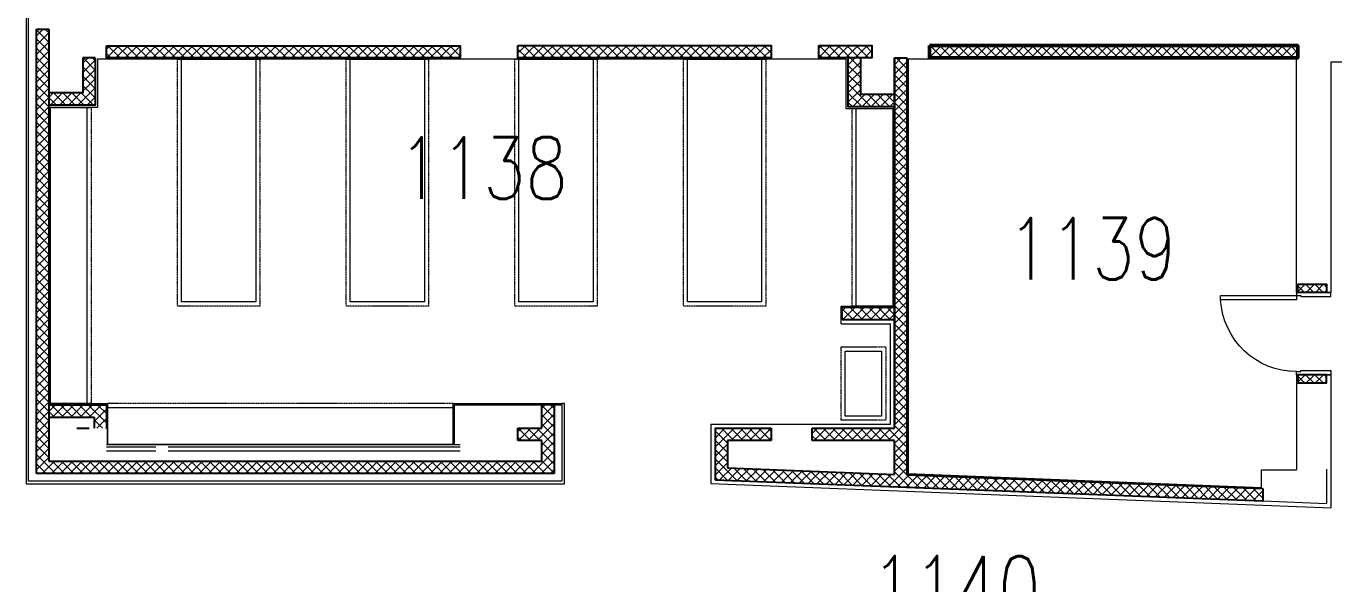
# Model space of a CAD drawing. Header units: inches. Extents: x 13084 to 220150, y 6494 to 167180.
# Drawn here: x 122490 to 138378, y 91988 to 98767 of the extents above; entities that cross this region are included whole.
import ezdxf
from ezdxf.enums import TextEntityAlignment as Align

# ---------------------------------------------------------------- set-up
doc = ezdxf.new("R2010")
doc.units = ezdxf.units.IN
doc.header["$MEASUREMENT"] = 0
doc.linetypes.add('Ground Floor$0$HIDDEN', pattern=[0.375, 0.25, -0.125])
for name, color, linetype, lineweight in [('Ground Floor$0$A-G250-M-Walls-Blockwork', 7, 'Continuous', 25), ('Ground Floor$0$A-G252-H-Internal-Walls', 251, 'Continuous', 9), ('Ground Floor$0$A-G312-M-Wall-Cladding-Panel', 7, 'Continuous', 9), ('Ground Floor$0$A-G312-M-Wall-Finish-Plaster', 7, 'Continuous', 15), ('Ground Floor$0$A-G322-M-Door', 251, 'Continuous', 15), ('Ground Floor$0$A-G4-M-Furniture-and-Fittings', 251, 'Continuous', 9), ('Ground Floor$0$Z-Z001-S-Room-Name-Identification-250', 7, 'Continuous', 15)]:
    doc.layers.add(name, color=color, linetype=linetype, lineweight=lineweight)
doc.styles.add('Ground Floor$0$Tag-RomanS', font='romans.shx', dxfattribs={"width": 0.8})
pattern_1 = [(45, (31615.24, 164129.57), (-56.1266, 56.1266), []), (135, (31615.24, 164129.57), (-56.1266, -56.1266), [])]

# ---------------------------------------------------------------- blocks, each defined once
blk = doc.blocks.new('Ground Floor$0$tag-roomname')
at = {"lineweight": 18, "ltscale": 0.01, "style": 'Ground Floor$0$Tag-RomanS', "width": 0.8}
blk.add_attdef('ROOM_NO_2', text='', height=3, dxfattribs=at).set_placement((0, 1.612), align=Align.MIDDLE_CENTER)
at = {"linetype": 'ByBlock', "lineweight": 13, "ltscale": 0.01, "style": 'Ground Floor$0$Tag-RomanS', "width": 0.8, "flags": 1}
for tag, p in [('ROOM_NAME_1', (0, -2.288)), ('AREA', (0, -5.744))]:
    blk.add_attdef(tag, text='', height=2.8, dxfattribs=at).set_placement(p, align=Align.MIDDLE_CENTER)
blk = doc.blocks.new('Ground Floor$0$d1000-415')
at = {"layer": 'Ground Floor$0$A-G322-M-Door'}
blk.add_lwpolyline([(88, 1339), (38, 1339), (38, 415), (88, 415)], close=True, dxfattribs=at)
for points in [[(38, 415), (38, 365), (50, 365), (50, 0), (0, 0), (0, 415), (38, 415)], [(962, 415), (962, 365), (950, 365), (950, 0), (1000, 0), (1000, 415), (962, 415)]]:
    blk.add_lwpolyline(points, dxfattribs=at)
blk.add_arc((36, 414), 926, 0.0485, 86.7657, dxfattribs=at)

msp = doc.modelspace()

# ---------------------------------------------------------------- hatches: boundary and pattern name
at = {"layer": 'Ground Floor$0$A-G252-H-Internal-Walls', "ltscale": 0.02}
h = msp.add_hatch(dxfattribs=at)
h.set_pattern_fill('ANSI37', color=256, scale=25, style=0)
h.set_pattern_definition(pattern_1)
h.paths.add_polyline_path([(128755, 94165), (128905, 94165), (128905, 93330), (122615, 93330), (122615, 98730), (122765, 98730), (122765, 93480), (128755, 93480), (128755, 93730), (128465, 93730), (128465, 93880), (128755, 93880)])
h = msp.add_hatch(dxfattribs=at)
h.set_pattern_fill('ANSI37', color=256, scale=25, style=0)
h.set_pattern_definition(pattern_1)
h.paths.add_polyline_path([(123465, 98529), (127765, 98529), (127765, 98380), (123465, 98380)])
h = msp.add_hatch(dxfattribs=at)
h.set_pattern_fill('ANSI37', color=256, scale=25, style=0)
h.set_pattern_definition(pattern_1)
h.paths.add_polyline_path([(128465, 98530), (131540, 98530), (131540, 98380), (128465, 98380)])
h = msp.add_hatch(dxfattribs=at)
h.set_pattern_fill('ANSI37', color=256, scale=25, style=0)
h.set_pattern_definition(pattern_1)
h.paths.add_polyline_path([(132120, 98530), (132765, 98530), (132765, 98380), (132120, 98380)])
h = msp.add_hatch(dxfattribs=at)
h.set_pattern_fill('ANSI37', color=256, scale=25, style=0)
h.set_pattern_definition(pattern_1)
h.paths.add_polyline_path([(133465, 98530), (137940, 98530), (137940, 98380), (133465, 98380)])
at = {"layer": 'Ground Floor$0$A-G252-H-Internal-Walls'}
h = msp.add_hatch(dxfattribs=at)
h.set_pattern_fill('ANSI37', color=256, scale=25, style=0)
h.set_pattern_definition(pattern_1)
h.paths.add_polyline_path([(123180, 97955), (122765, 97955), (122765, 97805), (123330, 97805), (123330, 98380), (123180, 98380)])
h = msp.add_hatch(dxfattribs=at)
h.set_pattern_fill('ANSI37', color=256, scale=25, style=0)
h.set_pattern_definition(pattern_1)
h.paths.add_polyline_path([(133190, 98380), (133040, 98380), (133040, 93880), (132040, 93880), (132040, 93730), (133040, 93730), (133040, 93319), (131010, 93398), (131010, 93730), (131540, 93730), (131540, 93880), (130860, 93880), (130860, 93254), (137515, 92996), (137515, 93146), (133190, 93314)])
h = msp.add_hatch(dxfattribs=at)
h.set_pattern_fill('ANSI37', color=256, scale=25, style=0)
h.set_pattern_definition(pattern_1)
h.paths.add_polyline_path([(132625, 98380), (132475, 98380), (132475, 97790), (133040, 97790), (133040, 97940), (132625, 97940)])
h = msp.add_hatch(dxfattribs=at)
h.set_pattern_fill('ANSI37', color=256, scale=25, style=0)
h.set_pattern_definition([(45, (31615.24, 165229.57), (-56.1266, 56.1266), []), (135, (31615.24, 165229.57), (-56.1266, -56.1266), [])])
h.paths.add_polyline_path([(138290, 95530), (138290, 95630), (137940, 95630), (137940, 95530)])
h = msp.add_hatch(dxfattribs=at)
h.set_pattern_fill('ANSI37', color=256, scale=25, style=0)
h.set_pattern_definition(pattern_1)
h.paths.add_polyline_path([(133040, 95200), (133040, 95350), (132405, 95350), (132405, 95200)])
h = msp.add_hatch(dxfattribs=at)
h.set_pattern_fill('ANSI37', color=256, scale=25, style=0)
h.set_pattern_definition(pattern_1)
h.paths.add_polyline_path([(138290, 94430), (138290, 94530), (137940, 94530), (137940, 94430)])
at = {"layer": 'Ground Floor$0$A-G252-H-Internal-Walls', "ltscale": 0.02}
h = msp.add_hatch(dxfattribs=at)
h.set_pattern_fill('ANSI37', color=256, scale=25, style=0)
h.set_pattern_definition(pattern_1)
h.paths.add_polyline_path([(122765, 94015), (122765, 94165), (123465, 94165), (123465, 93880), (123315, 93880), (123315, 94015)])

# ---------------------------------------------------------------- linework, layer by layer
at = {"layer": 'Ground Floor$0$A-G250-M-Walls-Blockwork'}
for p, q in [((122615, 93330), (122615, 98730)), ((122615, 98730), (122765, 98730)), ((122765, 98730), (122765, 93480)), ((123330, 98380), (123180, 98380)), ((133040, 93880), (133040, 98380)), ((133040, 98380), (133190, 98380)), ((133190, 98380), (133190, 93314)), ((132405, 95350, 0), (133040, 95350, 0)), ((132405, 95200), (132405, 95350, 0)), ((132405, 95200), (133040, 95200, 0)), ((122765, 94165, 0), (123465, 94165, 0)), ((123465, 94165, 0), (123465, 93880)), ((128755, 93880, 0), (128755, 94165, 0)), ((128905, 94165, 0), (128755, 94165, 0)), ((128905, 94165, 0), (128905, 93330)), ((122765, 94015, 0), (123315, 94015, 0)), ((123315, 94015, 0), (123315, 93880)), ((123105, 93880, 0), (123255, 93880, 0)), ((128465, 93730), (128465, 93880)), ((128465, 93880), (128755, 93880)), ((130860, 93880, 0), (131540, 93880, 0)), ((130860, 93880, 0), (130860, 93254, 0)), ((131540, 93880, 0), (131540, 93730, 0)), ((132040, 93730), (132040, 93880)), ((132040, 93880, 0), (133040, 93880)), ((128755, 93730), (128465, 93730)), ((128755, 93480), (128755, 93730)), ((131540, 93730, 0), (131010, 93730, 0)), ((131010, 93730, 0), (131010, 93398, 0)), ((133040, 93730), (132040, 93730)), ((133040, 93319), (133040, 93730)), ((122765, 93480), (128755, 93480)), ((128905, 93330), (122615, 93330)), ((131010, 93398, 0), (133040, 93319, 0)), ((133190, 93314, 0), (137515, 93146)), ((130860, 93254, 0), (137515, 92996)), ((137515, 93146), (137515, 92996))]:
    msp.add_line(p, q, dxfattribs=at)
for points in [[(123465, 98529), (127765, 98529), (127765, 98380), (123465, 98380)], [(128465, 98530), (131540, 98530), (131540, 98380), (128465, 98380)], [(132120, 98530), (132765, 98530), (132765, 98380), (132120, 98380)], [(137940, 95630), (138290, 95630), (138290, 95530), (137940, 95530)], [(138290, 94530), (137940, 94530), (137940, 94430), (138290, 94430)]]:
    msp.add_lwpolyline(points, close=True, dxfattribs=at)
at = {"layer": 'Ground Floor$0$A-G250-M-Walls-Blockwork', "lineweight": 50, "ltscale": 0.02}
msp.add_lwpolyline([(133465, 98530), (137940, 98530), (137940, 98380), (133465, 98380)], close=True, dxfattribs=at)
at = {"layer": 'Ground Floor$0$A-G250-M-Walls-Blockwork', "elevation": 0}
for points in [[(123330, 98380), (123330, 97805), (122765, 97805)], [(123180, 98380), (123180, 97955), (122765, 97955)], [(132475, 98380), (132475, 97790), (133040, 97790)], [(132625, 98380), (132625, 97940), (133040, 97940)]]:
    msp.add_lwpolyline(points, dxfattribs=at)
at = {"layer": 'Ground Floor$0$A-G250-M-Walls-Blockwork'}
msp.add_lwpolyline([(133040, 98380), (133040, 93930)], dxfattribs=at)
at = {"layer": 'Ground Floor$0$A-G312-M-Wall-Cladding-Panel', "elevation": 0}
msp.add_lwpolyline([(138206, 99050), (138206, 99080), (122490, 99080), (122490, 93205), (129030, 93205), (129030, 94180), (129000, 94180), (129000, 93235), (122520, 93235), (122520, 99050), (138206, 99050)], dxfattribs=at)
at = {"layer": 'Ground Floor$0$A-G312-M-Wall-Finish-Plaster'}
for p, q in [((126304, 98365, 0), (125404, 98365)), ((128353, 98365, 0), (127453, 98365, 0)), ((133205, 98365), (133205, 93328)), ((138340, 98330), (138340, 95530)), ((139925, 98330), (138340, 98330)), ((122780, 97780), (122780, 94180)), ((133025, 95365), (133025, 97765, 0)), ((137940, 95530), (137925, 95530)), ((138290, 95530), (138340, 95530)), ((132390, 95365, 0), (133025, 95365, 0)), ((132390, 95150), (132390, 95365, 0)), ((132390, 95150), (132990, 95150, 0)), ((132990, 93927), (132990, 95150)), ((137925, 94530, 0), (137925, 93375, 0)), ((137940, 94530), (137925, 94530)), ((138290, 94530), (138340, 94530)), ((138340, 94530), (138340, 92914)), ((122780, 94180, 0), (123480, 94180, 0)), ((123480, 94180, 0), (123480, 93680)), ((127680, 94180, 0), (129000, 94180, 0)), ((127680, 93680), (127680, 94180, 0)), ((127695, 93680), (127695, 94165, 0)), ((127695, 94165, 0), (129000, 94165, 0)), ((129000, 94180, 0), (129000, 94165, 0)), ((130810, 93927), (130810, 93206, 0)), ((130810, 93927), (132990, 93927)), ((123465, 93680, 0), (124078, 93680, 0)), ((123465, 93655, 0), (124065, 93655, 0)), ((123465, 93605, 0), (124065, 93605, 0)), ((124203, 93680, 0), (127765, 93680, 0)), ((124216, 93655, 0), (127765, 93655, 0)), ((124216, 93605, 0), (127765, 93605, 0)), ((130857, 93380, 0), (130857, 93379, 0)), ((133205, 93328), (137500, 93161)), ((137500, 93375), (137925, 93375)), ((137500, 93161), (137500, 93375)), ((138290, 93380), (138290, 92966)), ((130810, 93206, 0), (138340, 92914)), ((137515, 92996), (138290, 92966))]:
    msp.add_line(p, q, dxfattribs=at)
at = {"layer": 'Ground Floor$0$A-G312-M-Wall-Finish-Plaster', "elevation": 0}
for points in [[(132450, 98365), (123355, 98365), (123355, 97780), (122780, 97780)], [(132450, 98365), (132450, 98365), (132450, 97765), (133025, 97765)]]:
    msp.add_lwpolyline(points, dxfattribs=at)
at = {"layer": 'Ground Floor$0$A-G312-M-Wall-Finish-Plaster'}
msp.add_lwpolyline([(137925, 95530), (137925, 98365), (133205, 98365)], dxfattribs=at)
at = {"layer": 'Ground Floor$0$A-G4-M-Furniture-and-Fittings', "linetype": 'Ground Floor$0$HIDDEN', "elevation": 0}
for points in [[(124329, 98365), (125329, 98365), (125329, 95365), (124329, 95365)], [(126378, 98365), (127378, 98365), (127378, 95365), (126378, 95365)], [(128427, 98365), (129427, 98365), (129427, 95365), (128427, 95365)], [(130476, 98365), (131476, 98365), (131476, 95365), (130476, 95365)], [(132525, 97765), (133025, 97765), (133025, 95365), (132525, 95365)], [(127680, 94180), (123480, 94180), (123480, 93680), (127680, 93680)]]:
    msp.add_lwpolyline(points, close=True, dxfattribs=at)
at = {"layer": 'Ground Floor$0$A-G4-M-Furniture-and-Fittings', "elevation": 0}
for points in [[(124379, 98365), (125279, 98365), (125279, 95415), (124379, 95415)], [(126428, 98365), (127328, 98365), (127328, 95415), (126428, 95415)], [(128477, 98365), (129377, 98365), (129377, 95415), (128477, 95415)], [(130526, 98365), (131426, 98365), (131426, 95415), (130526, 95415)], [(132575, 97765), (133025, 97765), (133025, 95365), (132575, 95365)], [(123480, 94130), (127680, 94130), (127680, 93680), (123480, 93680)]]:
    msp.add_lwpolyline(points, close=True, dxfattribs=at)
at = {"layer": 'Ground Floor$0$A-G4-M-Furniture-and-Fittings', "linetype": 'Ground Floor$0$HIDDEN'}
for points in [[(122780, 97780), (123280, 97780), (123280, 94180), (122780, 94180)], [(132933, 93977), (132392, 93977), (132392, 94867), (132933, 94867)]]:
    msp.add_lwpolyline(points, close=True, dxfattribs=at)
at = {"layer": 'Ground Floor$0$A-G4-M-Furniture-and-Fittings'}
for points in [[(123230, 97780), (122780, 97780), (122780, 94180), (123230, 94180)], [(132883, 94027), (132442, 94027), (132442, 94817), (132883, 94817)]]:
    msp.add_lwpolyline(points, close=True, dxfattribs=at)

# ---------------------------------------------------------------- block references
at = {"layer": 'Ground Floor$0$A-G322-M-Door', "xscale": -1, "rotation": 90.00000000095964}
msp.add_blockref('Ground Floor$0$d1000-415', (138340, 95530), dxfattribs=at)
at = {"layer": 'Ground Floor$0$Z-Z001-S-Room-Name-Identification-250'}
ref = msp.add_blockref('Ground Floor$0$tag-roomname', (128041, 96638, 0), dxfattribs=dict(at, xscale=250, yscale=250, zscale=250))
ref.add_attrib('ROOM_NO_2', '1138', dxfattribs={"layer": '0', "lineweight": 18, "ltscale": 0.01, "height": 750, "style": 'Ground Floor$0$Tag-RomanS', "width": 0.8}).set_placement((128041, 97041, 0), align=Align.MIDDLE_CENTER)
ref = msp.add_blockref('Ground Floor$0$tag-roomname', (135441, 95658), dxfattribs=dict(at, xscale=250, yscale=250, zscale=250))
ref.add_attrib('ROOM_NO_2', '1139', dxfattribs={"layer": '0', "lineweight": 18, "ltscale": 0.01, "height": 750, "style": 'Ground Floor$0$Tag-RomanS', "width": 0.8}).set_placement((135441, 96061), align=Align.MIDDLE_CENTER)
ref = msp.add_blockref('Ground Floor$0$tag-roomname', (133786, 91547), dxfattribs=dict(at, xscale=250, yscale=250, zscale=250))
ref.add_attrib('ROOM_NO_2', '1140', dxfattribs={"layer": '0', "lineweight": 18, "ltscale": 0.01, "height": 750, "style": 'Ground Floor$0$Tag-RomanS', "width": 0.8}).set_placement((133786, 91950), align=Align.MIDDLE_CENTER)

doc.saveas('drawing.dxf')
